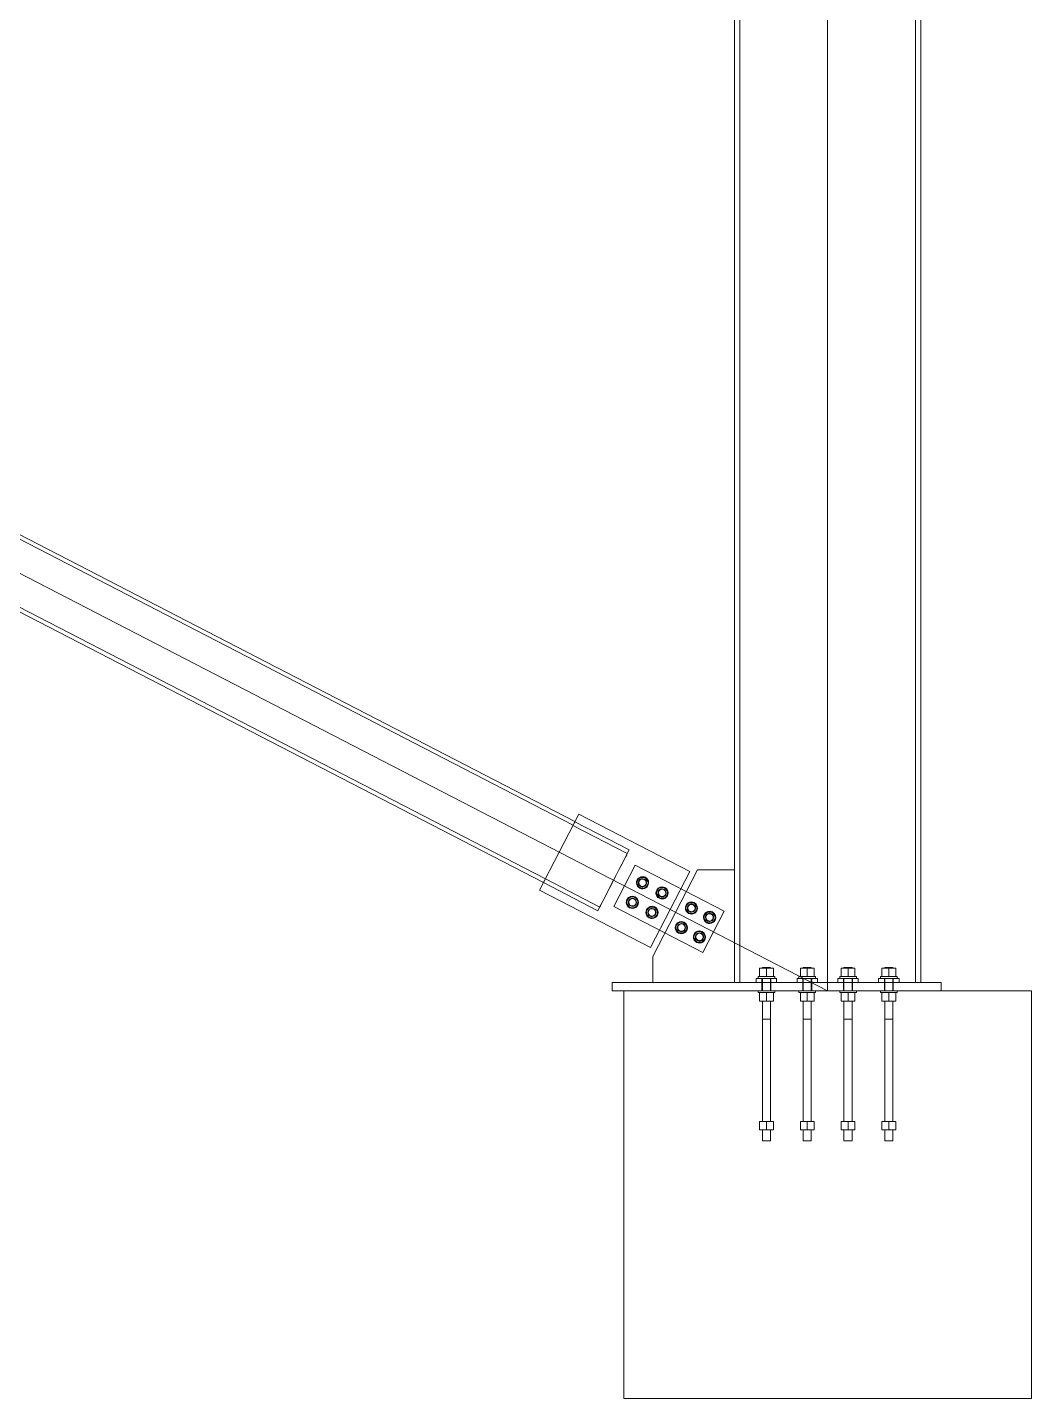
# Model space of a CAD drawing. Header units: millimetres. Extents: x -6949 to 305728, y -55091 to 76684.
# Drawn here: x 20538 to 23000, y -1000 to 2362 of the extents above; entities that cross this region are included whole.
import ezdxf

# ---------------------------------------------------------------- set-up
doc = ezdxf.new("R2010")
doc.units = ezdxf.units.MM
doc.layers.add('A-DETL', color=7, linetype='Continuous', lineweight=18, true_color=0x00a600)
for name, color, linetype, lineweight in [('S-BEAM', 5, 'Continuous', 18), ('S-COLS', 7, 'Continuous', 18), ('S-FSTN', 7, 'Continuous', 18), ('solaio2', 7, 'Continuous', 9)]:
    doc.layers.add(name, color=color, linetype=linetype, lineweight=lineweight)

# ---------------------------------------------------------------- blocks, each defined once
blk = doc.blocks.new('M_Magrone-Rettangolare - 1800 x 1200 x 450mm-1744-Est')
at = {"layer": 'solaio2'}
for p, q in [((29500, 0), (30500, 0)), ((30500, 0), (29500, 0)), ((29500, 0), (29500, 0)), ((29500, 0), (29500, -1000)), ((29500, -1000), (29500, 0)), ((30500, 0), (30500, 0)), ((30500, -1000), (30500, 0)), ((30500, -1000), (30500, 0)), ((29500, -1000), (29500, -1000)), ((29500, -1000), (30500, -1000)), ((30500, -1000), (29500, -1000)), ((30500, -1000), (30500, -1000))]:
    blk.add_line(p, q, dxfattribs=at)

msp = doc.modelspace()

# ---------------------------------------------------------------- linework, layer by layer
at = {"layer": 'A-DETL'}
for p, q in [((22500.0007, 0), (15000.0006, 3875)), ((22500.0007, 0), (22500.0007, 3875)), ((22500.0007, 3875), (22500.0007, 0)), ((22500.0007, 3690), (22500.0007, 0))]:
    msp.add_line(p, q, dxfattribs=at)
at = {"layer": 'S-BEAM'}
for p, q in [((21875.9026, 405.9129), (19191.3953, 1792.902)), ((21880.4928, 414.7972), (19195.9881, 1801.7913)), ((19251.998, 1583.4166), (21803.2397, 265.2751)), ((19256.5891, 1592.3004), (21807.8299, 274.1594)), ((21875.5916, 405.3111), (21880.2191, 414.2674)), ((22008.8555, 336.4581), (21875.5916, 405.3111)), ((22008.8555, 336.4581), (21875.5916, 405.3111)), ((22013.483, 345.4144), (21880.2191, 414.2674)), ((22013.483, 345.4144), (21880.2191, 414.2674)), ((22013.483, 345.4144), (22008.8555, 336.4581)), ((21803.5134, 265.8049), (21808.1409, 274.7612)), ((21941.1317, 205.3797), (21807.8678, 274.2327)), ((21941.1317, 205.3797), (21807.8678, 274.2327)), ((21936.5042, 196.4234), (21803.2404, 265.2764)), ((21936.5042, 196.4234), (21803.2404, 265.2764)), ((21936.7773, 196.9518), (21941.4047, 205.9082))]:
    msp.add_line(p, q, dxfattribs=at)
for centre, major_axis, start_param, end_param in [((21841.8663, 340.0361), (34.0363, 65.8768), 6.147686932, 6.418459969), ((21841.8663, 340.0361), (38.6265, 74.761), 6.164035777, 6.402301715), ((21975.1301, 271.1831), (38.6265, 74.761), 0.119198423, 1.570796327), ((21975.1301, 271.1831), (34.0363, 65.8768), 0.135273573, 1.570796327), ((21975.1301, 271.1831), (38.6265, 74.761), 4.71238898, 6.164068178), ((21975.1301, 271.1831), (34.0363, 65.8768), 4.71238898, 6.147881372), ((21841.8663, 340.0361), (34.0363, 65.8768), 3.00631915, 3.276557587), ((21975.1301, 271.1831), (38.6265, 74.761), 1.570796327, 3.022476107), ((21975.1301, 271.1831), (38.6265, 74.761), 3.260800697, 4.71238898), ((21975.1301, 271.1831), (34.0363, 65.8768), 1.570796327, 3.006431673), ((21975.1301, 271.1831), (34.0363, 65.8768), 3.27686688, 4.71238898)]:
    msp.add_ellipse(centre, major_axis=major_axis, ratio=0.000001, start_param=start_param, end_param=end_param, dxfattribs=at)
at = {"layer": 'S-COLS'}
for p, q in [((22271.5007, 12000.0004), (22271.5007, 20.001)), ((22284.5007, 12000.0004), (22284.5007, 20.001)), ((22715.5007, 20.001), (22715.5007, 12000.0004)), ((22728.5007, 20.001), (22728.5007, 12000.0004)), ((22271.5007, 20.001), (22728.5007, 20.001)), ((22728.5007, 20.001), (22271.5007, 20.001)), ((22284.5007, 20.001), (22715.5007, 20.001)), ((22715.5007, 20.001), (22284.5007, 20.001))]:
    msp.add_line(p, q, dxfattribs=at)
at = {"layer": 'S-FSTN'}
for p, q in [((21890.0642, 433.3204), (21793.67, 246.751)), ((22161.9226, 292.8603), (21890.0642, 433.3204)), ((21890.0642, 433.3204), (21890.0642, 433.3204)), ((22027.9479, 308.0523), (21975.6197, 206.7718)), ((22027.9479, 308.0523), (21975.6197, 206.7718)), ((22246.5007, 195.1334), (22027.9479, 308.0523)), ((22027.9479, 308.0523), (22027.9479, 308.0523)), ((22246.5007, 195.1334), (22027.9479, 308.0523)), ((22027.9479, 308.0523), (22027.9479, 308.0523)), ((22038.1811, 277.3157), (22031.3968, 264.1848)), ((22052.945, 278.0058), (22038.1811, 277.3157)), ((22038.1811, 277.3157), (22038.1811, 277.3157)), ((22060.9246, 265.5649), (22052.945, 278.0058)), ((22052.945, 278.0058), (22052.945, 278.0058)), ((22065.5284, 106.2908), (22161.9226, 292.8603)), ((22180.7572, 296.6361), (22071.0514, 84.3023)), ((22161.9226, 292.8603), (22161.9226, 292.8603)), ((22271.5007, 296.6361), (22180.7572, 296.6361)), ((22180.7572, 296.6361), (22180.7572, 296.6361)), ((22271.5007, 20), (22271.5007, 296.6361)), ((22271.5007, 296.6361), (22271.5007, 296.6361)), ((21793.67, 246.751), (22065.5284, 106.2908)), ((21793.67, 246.751), (21793.67, 246.751)), ((22031.3968, 264.1848), (22039.3764, 251.7439)), ((22031.3968, 264.1848), (22031.3968, 264.1848)), ((22039.3764, 251.7439), (22054.1402, 252.434)), ((22039.3764, 251.7439), (22039.3764, 251.7439)), ((22054.1402, 252.434), (22060.9246, 265.5649)), ((22054.1402, 252.434), (22054.1402, 252.434)), ((22060.9246, 265.5649), (22060.9246, 265.5649)), ((22086.1561, 252.5286), (22079.3718, 239.3977)), ((22079.3718, 239.3977), (22087.3514, 226.9568)), ((22079.3718, 239.3977), (22079.3718, 239.3977)), ((22100.92, 253.2187), (22086.1561, 252.5286)), ((22086.1561, 252.5286), (22086.1561, 252.5286)), ((22108.8996, 240.7778), (22100.92, 253.2187)), ((22100.92, 253.2187), (22100.92, 253.2187)), ((22102.1152, 227.6469), (22108.8996, 240.7778)), ((22108.8996, 240.7778), (22108.8996, 240.7778)), ((21975.6197, 206.7718), (22194.1724, 93.8529)), ((21975.6197, 206.7718), (21975.6197, 206.7718)), ((21975.6197, 206.7718), (22194.1724, 93.8529)), ((21975.6197, 206.7718), (21975.6197, 206.7718)), ((22013.394, 229.3407), (22006.6097, 216.2098)), ((22006.6097, 216.2098), (22014.5893, 203.7689)), ((22006.6097, 216.2098), (22006.6097, 216.2098)), ((22028.1579, 230.0308), (22013.394, 229.3407)), ((22013.394, 229.3407), (22013.394, 229.3407)), ((22014.5893, 203.7689), (22029.3532, 204.459)), ((22014.5893, 203.7689), (22014.5893, 203.7689)), ((22036.1375, 217.5899), (22028.1579, 230.0308)), ((22028.1579, 230.0308), (22028.1579, 230.0308)), ((22029.3532, 204.459), (22036.1375, 217.5899)), ((22029.3532, 204.459), (22029.3532, 204.459)), ((22036.1375, 217.5899), (22036.1375, 217.5899)), ((22061.369, 204.5536), (22054.5847, 191.4227)), ((22076.1329, 205.2437), (22061.369, 204.5536)), ((22061.369, 204.5536), (22061.369, 204.5536)), ((22084.1125, 192.8028), (22076.1329, 205.2437)), ((22076.1329, 205.2437), (22076.1329, 205.2437)), ((22087.3514, 226.9568), (22102.1152, 227.6469)), ((22087.3514, 226.9568), (22087.3514, 226.9568)), ((22102.1152, 227.6469), (22102.1152, 227.6469)), ((22158.1186, 215.348), (22151.3343, 202.2171)), ((22151.3343, 202.2171), (22159.3139, 189.7762)), ((22151.3343, 202.2171), (22151.3343, 202.2171)), ((22172.8825, 216.0381), (22158.1186, 215.348)), ((22158.1186, 215.348), (22158.1186, 215.348)), ((22180.8621, 203.5972), (22172.8825, 216.0381)), ((22172.8825, 216.0381), (22172.8825, 216.0381)), ((22174.0777, 190.4663), (22180.8621, 203.5972)), ((22180.8621, 203.5972), (22180.8621, 203.5972)), ((22054.5847, 191.4227), (22062.5643, 178.9818)), ((22054.5847, 191.4227), (22054.5847, 191.4227)), ((22062.5643, 178.9818), (22077.3282, 179.6719)), ((22062.5643, 178.9818), (22062.5643, 178.9818)), ((22077.3282, 179.6719), (22084.1125, 192.8028)), ((22077.3282, 179.6719), (22077.3282, 179.6719)), ((22084.1125, 192.8028), (22084.1125, 192.8028)), ((22159.3139, 189.7762), (22174.0777, 190.4663)), ((22159.3139, 189.7762), (22159.3139, 189.7762)), ((22174.0777, 190.4663), (22174.0777, 190.4663)), ((22194.1724, 93.8529), (22246.5007, 195.1334)), ((22194.1724, 93.8529), (22246.5007, 195.1334)), ((22202.5399, 192.397), (22195.7556, 179.2661)), ((22195.7556, 179.2661), (22203.7352, 166.8252)), ((22195.7556, 179.2661), (22195.7556, 179.2661)), ((22217.3038, 193.0871), (22202.5399, 192.397)), ((22202.5399, 192.397), (22202.5399, 192.397)), ((22225.2834, 180.6462), (22217.3038, 193.0871)), ((22217.3038, 193.0871), (22217.3038, 193.0871)), ((22218.499, 167.5153), (22225.2834, 180.6462)), ((22225.2834, 180.6462), (22225.2834, 180.6462)), ((22246.5007, 195.1334), (22246.5007, 195.1334)), ((22246.5007, 195.1334), (22246.5007, 195.1334)), ((22271.5007, 173.318), (22271.5007, 143.318)), ((22133.3315, 167.373), (22126.5472, 154.2421)), ((22126.5472, 154.2421), (22134.5268, 141.8012)), ((22126.5472, 154.2421), (22126.5472, 154.2421)), ((22148.0954, 168.0631), (22133.3315, 167.373)), ((22133.3315, 167.373), (22133.3315, 167.373)), ((22134.5268, 141.8012), (22149.2907, 142.4913)), ((22134.5268, 141.8012), (22134.5268, 141.8012)), ((22156.075, 155.6222), (22148.0954, 168.0631)), ((22148.0954, 168.0631), (22148.0954, 168.0631)), ((22149.2907, 142.4913), (22156.075, 155.6222)), ((22149.2907, 142.4913), (22149.2907, 142.4913)), ((22156.075, 155.6222), (22156.075, 155.6222)), ((22177.7528, 144.422), (22170.9685, 131.2911)), ((22192.5167, 145.1121), (22177.7528, 144.422)), ((22177.7528, 144.422), (22177.7528, 144.422)), ((22200.4963, 132.6712), (22192.5167, 145.1121)), ((22192.5167, 145.1121), (22192.5167, 145.1121)), ((22203.7352, 166.8252), (22218.499, 167.5153)), ((22203.7352, 166.8252), (22203.7352, 166.8252)), ((22218.499, 167.5153), (22218.499, 167.5153)), ((22065.5284, 106.2908), (22065.5284, 106.2908)), ((22170.9685, 131.2911), (22178.9481, 118.8502)), ((22170.9685, 131.2911), (22170.9685, 131.2911)), ((22178.9481, 118.8502), (22193.712, 119.5403)), ((22178.9481, 118.8502), (22178.9481, 118.8502)), ((22193.712, 119.5403), (22200.4963, 132.6712)), ((22193.712, 119.5403), (22193.712, 119.5403)), ((22200.4963, 132.6712), (22200.4963, 132.6712)), ((22071.0514, 84.3023), (22071.0514, 20)), ((22071.0514, 84.3023), (22071.0514, 84.3023)), ((22194.1724, 93.8529), (22194.1724, 93.8529)), ((22194.1724, 93.8529), (22194.1724, 93.8529)), ((22329.5007, 34.6), (22329.5007, 30)), ((22329.5007, 34.6), (22370.5007, 34.6)), ((22370.5007, 34.6), (22329.5007, 34.6)), ((22329.5007, 34.6), (22329.5007, 30)), ((22329.5007, 34.6), (22370.5007, 34.6)), ((22370.5007, 34.6), (22329.5007, 34.6)), ((22333.1132, 55.3), (22350.0007, 55.3)), ((22333.1132, 55.3), (22333.1132, 34.6)), ((22333.1132, 55.3), (22350.0007, 55.3)), ((22333.1132, 55.3), (22333.1132, 34.6)), ((22350.0007, 34.6), (22333.1132, 34.6)), ((22350.0007, 34.6), (22333.1132, 34.6)), ((22340.0007, 57), (22340.0007, 55.3)), ((22340.0007, 57), (22360.0007, 57)), ((22360.0007, 57), (22340.0007, 57)), ((22340.0007, 57), (22340.0007, 55.3)), ((22340.0007, 57), (22360.0007, 57)), ((22360.0007, 57), (22340.0007, 57)), ((22340.0007, 55.3), (22360.0007, 55.3)), ((22360.0007, 55.3), (22340.0007, 55.3)), ((22340.0007, 55.3), (22360.0007, 55.3)), ((22360.0007, 55.3), (22340.0007, 55.3)), ((22350.0007, 55.3), (22366.8882, 55.3)), ((22350.0007, 55.3), (22350.0007, 34.6)), ((22350.0007, 55.3), (22350.0007, 34.6)), ((22350.0007, 55.3), (22366.8882, 55.3)), ((22350.0007, 55.3), (22350.0007, 34.6)), ((22350.0007, 55.3), (22350.0007, 34.6)), ((22366.8882, 34.6), (22350.0007, 34.6)), ((22366.8882, 34.6), (22350.0007, 34.6)), ((22360.0007, 55.3), (22360.0007, 57)), ((22360.0007, 55.3), (22360.0007, 57)), ((22366.8882, 55.3), (22366.8882, 34.6)), ((22366.8882, 55.3), (22366.8882, 34.6)), ((22370.5007, 30), (22370.5007, 34.6)), ((22370.5007, 30), (22370.5007, 34.6)), ((22429.5007, 34.6), (22429.5007, 30)), ((22429.5007, 34.6), (22470.5007, 34.6)), ((22470.5007, 34.6), (22429.5007, 34.6)), ((22429.5007, 34.6), (22429.5007, 30)), ((22429.5007, 34.6), (22470.5007, 34.6)), ((22470.5007, 34.6), (22429.5007, 34.6)), ((22433.1132, 55.3), (22450.0007, 55.3)), ((22433.1132, 55.3), (22433.1132, 34.6)), ((22433.1132, 55.3), (22450.0007, 55.3)), ((22433.1132, 55.3), (22433.1132, 34.6)), ((22450.0007, 34.6), (22433.1132, 34.6)), ((22450.0007, 34.6), (22433.1132, 34.6)), ((22440.0007, 57), (22440.0007, 55.3)), ((22440.0007, 57), (22460.0007, 57)), ((22460.0007, 57), (22440.0007, 57)), ((22440.0007, 57), (22440.0007, 55.3)), ((22440.0007, 57), (22460.0007, 57)), ((22460.0007, 57), (22440.0007, 57)), ((22440.0007, 55.3), (22460.0007, 55.3)), ((22460.0007, 55.3), (22440.0007, 55.3)), ((22440.0007, 55.3), (22460.0007, 55.3)), ((22460.0007, 55.3), (22440.0007, 55.3)), ((22450.0007, 55.3), (22466.8882, 55.3)), ((22450.0007, 55.3), (22450.0007, 34.6)), ((22450.0007, 55.3), (22450.0007, 34.6)), ((22450.0007, 55.3), (22466.8882, 55.3)), ((22450.0007, 55.3), (22450.0007, 34.6)), ((22450.0007, 55.3), (22450.0007, 34.6)), ((22466.8882, 34.6), (22450.0007, 34.6)), ((22466.8882, 34.6), (22450.0007, 34.6)), ((22460.0007, 55.3), (22460.0007, 57)), ((22460.0007, 55.3), (22460.0007, 57)), ((22466.8882, 55.3), (22466.8882, 34.6)), ((22466.8882, 55.3), (22466.8882, 34.6)), ((22470.5007, 30), (22470.5007, 34.6)), ((22470.5007, 30), (22470.5007, 34.6)), ((22529.5007, 34.6), (22529.5007, 30)), ((22529.5007, 34.6), (22570.5007, 34.6)), ((22570.5007, 34.6), (22529.5007, 34.6)), ((22529.5007, 34.6), (22529.5007, 30)), ((22529.5007, 34.6), (22570.5007, 34.6)), ((22570.5007, 34.6), (22529.5007, 34.6)), ((22533.1132, 55.3), (22550.0007, 55.3)), ((22533.1132, 55.3), (22533.1132, 34.6)), ((22533.1132, 55.3), (22550.0007, 55.3)), ((22533.1132, 55.3), (22533.1132, 34.6)), ((22550.0007, 34.6), (22533.1132, 34.6)), ((22550.0007, 34.6), (22533.1132, 34.6)), ((22540.0007, 57), (22540.0007, 55.3)), ((22540.0007, 57), (22560.0007, 57)), ((22560.0007, 57), (22540.0007, 57)), ((22540.0007, 57), (22540.0007, 55.3)), ((22540.0007, 57), (22560.0007, 57)), ((22560.0007, 57), (22540.0007, 57)), ((22540.0007, 55.3), (22560.0007, 55.3)), ((22560.0007, 55.3), (22540.0007, 55.3)), ((22540.0007, 55.3), (22560.0007, 55.3)), ((22560.0007, 55.3), (22540.0007, 55.3)), ((22550.0007, 55.3), (22566.8882, 55.3)), ((22550.0007, 55.3), (22550.0007, 34.6)), ((22550.0007, 55.3), (22550.0007, 34.6)), ((22550.0007, 55.3), (22566.8882, 55.3)), ((22550.0007, 55.3), (22550.0007, 34.6)), ((22550.0007, 55.3), (22550.0007, 34.6)), ((22566.8882, 34.6), (22550.0007, 34.6)), ((22566.8882, 34.6), (22550.0007, 34.6)), ((22560.0007, 55.3), (22560.0007, 57)), ((22560.0007, 55.3), (22560.0007, 57)), ((22566.8882, 55.3), (22566.8882, 34.6)), ((22566.8882, 55.3), (22566.8882, 34.6)), ((22570.5007, 30), (22570.5007, 34.6)), ((22570.5007, 30), (22570.5007, 34.6)), ((22629.5007, 34.6), (22629.5007, 30)), ((22629.5007, 34.6), (22670.5007, 34.6)), ((22670.5007, 34.6), (22629.5007, 34.6)), ((22629.5007, 34.6), (22629.5007, 30)), ((22629.5007, 34.6), (22670.5007, 34.6)), ((22670.5007, 34.6), (22629.5007, 34.6)), ((22633.1132, 55.3), (22650.0007, 55.3)), ((22633.1132, 55.3), (22633.1132, 34.6)), ((22633.1132, 55.3), (22650.0007, 55.3)), ((22633.1132, 55.3), (22633.1132, 34.6)), ((22650.0007, 34.6), (22633.1132, 34.6)), ((22650.0007, 34.6), (22633.1132, 34.6)), ((22640.0007, 57), (22640.0007, 55.3)), ((22640.0007, 57), (22660.0007, 57)), ((22660.0007, 57), (22640.0007, 57)), ((22640.0007, 57), (22640.0007, 55.3)), ((22640.0007, 57), (22660.0007, 57)), ((22660.0007, 57), (22640.0007, 57)), ((22640.0007, 55.3), (22660.0007, 55.3)), ((22660.0007, 55.3), (22640.0007, 55.3)), ((22640.0007, 55.3), (22660.0007, 55.3)), ((22660.0007, 55.3), (22640.0007, 55.3)), ((22650.0007, 55.3), (22666.8882, 55.3)), ((22650.0007, 55.3), (22650.0007, 34.6)), ((22650.0007, 55.3), (22650.0007, 34.6)), ((22650.0007, 55.3), (22666.8882, 55.3)), ((22650.0007, 55.3), (22650.0007, 34.6)), ((22650.0007, 55.3), (22650.0007, 34.6)), ((22666.8882, 34.6), (22650.0007, 34.6)), ((22666.8882, 34.6), (22650.0007, 34.6)), ((22660.0007, 55.3), (22660.0007, 57)), ((22660.0007, 55.3), (22660.0007, 57)), ((22666.8882, 55.3), (22666.8882, 34.6)), ((22666.8882, 55.3), (22666.8882, 34.6)), ((22670.5007, 30), (22670.5007, 34.6)), ((22670.5007, 30), (22670.5007, 34.6)), ((21971.5007, 20), (21971.5007, 0)), ((21996.5007, 20), (21971.5007, 20)), ((21971.5007, 20), (21996.5007, 20)), ((21971.5007, 0), (21996.5007, 0)), ((21996.5007, 0), (21971.5007, 0)), ((21996.5007, 20), (22753.5007, 20)), ((22753.5007, 0), (21996.5007, 0)), ((22071.0514, 20), (22271.5007, 20)), ((22071.0514, 20), (22071.0514, 20)), ((22186.2761, 20), (22156.2761, 20)), ((22286.5007, 20), (22256.5007, 20)), ((22271.5007, 20), (22271.5007, 20)), ((22325.0007, 30), (22375.0007, 30)), ((22325.0007, 30), (22325.0007, 20)), ((22325.0007, 30), (22375.0007, 30)), ((22325.0007, 30), (22325.0007, 20)), ((22375.0007, 20), (22325.0007, 20)), ((22375.0007, 20), (22325.0007, 20)), ((22329.5007, 30), (22370.5007, 30)), ((22370.5007, 30), (22329.5007, 30)), ((22329.5007, 30), (22370.5007, 30)), ((22370.5007, 30), (22329.5007, 30)), ((22329.5007, 0), (22329.5007, -4.6)), ((22329.5007, 0), (22370.5007, 0)), ((22370.5007, 0), (22329.5007, 0)), ((22329.5007, 0), (22329.5007, -4.6)), ((22329.5007, 0), (22370.5007, 0)), ((22370.5007, 0), (22329.5007, 0)), ((22338.9997, 30), (22338.9997, 20)), ((22338.9997, 30), (22361.0017, 30)), ((22338.9997, 30), (22361.0017, 30)), ((22338.9997, 30), (22338.9997, 20)), ((22338.9997, 30), (22361.0017, 30)), ((22338.9997, 30), (22361.0017, 30)), ((22338.9997, 20), (22361.0017, 20)), ((22338.9997, 20), (22361.0017, 20)), ((22338.9997, 20), (22361.0017, 20)), ((22338.9997, 20), (22361.0017, 20)), ((22338.9997, 20), (22338.9997, 0)), ((22338.9997, 20), (22338.9997, 0)), ((22338.9997, 20), (22361.0017, 20)), ((22338.9997, 20), (22361.0017, 20)), ((22338.9997, 20), (22361.0017, 20)), ((22338.9997, 20), (22361.0017, 20)), ((22338.9997, 0), (22361.0017, 0)), ((22338.9997, 0), (22361.0017, 0)), ((22338.9997, 0), (22361.0017, 0)), ((22338.9997, 0), (22361.0017, 0)), ((22340.0007, 30), (22340.0007, 0)), ((22340.0007, 30), (22360.0007, 30)), ((22360.0007, 30), (22340.0007, 30)), ((22340.0007, 30), (22340.0007, 0)), ((22340.0007, 30), (22360.0007, 30)), ((22360.0007, 30), (22340.0007, 30)), ((22340.0007, 0), (22360.0007, 0)), ((22360.0007, 0), (22340.0007, 0)), ((22340.0007, 0), (22360.0007, 0)), ((22360.0007, 0), (22340.0007, 0)), ((22360.0007, 0), (22360.0007, 30)), ((22360.0007, 0), (22360.0007, 30)), ((22361.0017, 20), (22361.0017, 30)), ((22361.0017, 20), (22361.0017, 30)), ((22361.0017, 0), (22361.0017, 20)), ((22361.0017, 0), (22361.0017, 20)), ((22370.5007, -4.6), (22370.5007, 0)), ((22370.5007, -4.6), (22370.5007, 0)), ((22375.0007, 30), (22375.0007, 20)), ((22375.0007, 30), (22375.0007, 20)), ((22425.0007, 30), (22475.0007, 30)), ((22425.0007, 30), (22425.0007, 20)), ((22425.0007, 30), (22475.0007, 30)), ((22425.0007, 30), (22425.0007, 20)), ((22475.0007, 20), (22425.0007, 20)), ((22475.0007, 20), (22425.0007, 20)), ((22429.5007, 30), (22470.5007, 30)), ((22470.5007, 30), (22429.5007, 30)), ((22429.5007, 30), (22470.5007, 30)), ((22470.5007, 30), (22429.5007, 30)), ((22429.5007, 0), (22429.5007, -4.6)), ((22429.5007, 0), (22470.5007, 0)), ((22470.5007, 0), (22429.5007, 0)), ((22429.5007, 0), (22429.5007, -4.6)), ((22429.5007, 0), (22470.5007, 0)), ((22470.5007, 0), (22429.5007, 0)), ((22438.9997, 30), (22438.9997, 20)), ((22438.9997, 30), (22461.0017, 30)), ((22438.9997, 30), (22461.0017, 30)), ((22438.9997, 30), (22438.9997, 20)), ((22438.9997, 30), (22461.0017, 30)), ((22438.9997, 30), (22461.0017, 30)), ((22438.9997, 20), (22461.0017, 20)), ((22438.9997, 20), (22461.0017, 20)), ((22438.9997, 20), (22461.0017, 20)), ((22438.9997, 20), (22461.0017, 20)), ((22438.9997, 20), (22438.9997, 0)), ((22438.9997, 20), (22438.9997, 0)), ((22438.9997, 20), (22461.0017, 20)), ((22438.9997, 20), (22461.0017, 20)), ((22438.9997, 20), (22461.0017, 20)), ((22438.9997, 20), (22461.0017, 20)), ((22438.9997, 0), (22461.0017, 0)), ((22438.9997, 0), (22461.0017, 0)), ((22438.9997, 0), (22461.0017, 0)), ((22438.9997, 0), (22461.0017, 0)), ((22440.0007, 30), (22440.0007, 0)), ((22440.0007, 30), (22460.0007, 30)), ((22460.0007, 30), (22440.0007, 30)), ((22440.0007, 30), (22440.0007, 0)), ((22440.0007, 30), (22460.0007, 30)), ((22460.0007, 30), (22440.0007, 30)), ((22440.0007, 0), (22460.0007, 0)), ((22460.0007, 0), (22440.0007, 0)), ((22440.0007, 0), (22460.0007, 0)), ((22460.0007, 0), (22440.0007, 0)), ((22460.0007, 0), (22460.0007, 30)), ((22460.0007, 0), (22460.0007, 30)), ((22461.0017, 20), (22461.0017, 30)), ((22461.0017, 20), (22461.0017, 30)), ((22461.0017, 0), (22461.0017, 20)), ((22461.0017, 0), (22461.0017, 20)), ((22470.5007, -4.6), (22470.5007, 0)), ((22470.5007, -4.6), (22470.5007, 0)), ((22475.0007, 30), (22475.0007, 20)), ((22475.0007, 30), (22475.0007, 20)), ((22525.0007, 30), (22575.0007, 30)), ((22525.0007, 30), (22525.0007, 20)), ((22525.0007, 30), (22575.0007, 30)), ((22525.0007, 30), (22525.0007, 20)), ((22575.0007, 20), (22525.0007, 20)), ((22575.0007, 20), (22525.0007, 20)), ((22529.5007, 30), (22570.5007, 30)), ((22570.5007, 30), (22529.5007, 30)), ((22529.5007, 30), (22570.5007, 30)), ((22570.5007, 30), (22529.5007, 30)), ((22529.5007, 0), (22529.5007, -4.6)), ((22529.5007, 0), (22570.5007, 0)), ((22570.5007, 0), (22529.5007, 0)), ((22529.5007, 0), (22529.5007, -4.6)), ((22529.5007, 0), (22570.5007, 0)), ((22570.5007, 0), (22529.5007, 0)), ((22538.9997, 30), (22538.9997, 20)), ((22538.9997, 30), (22561.0017, 30)), ((22538.9997, 30), (22561.0017, 30)), ((22538.9997, 30), (22538.9997, 20)), ((22538.9997, 30), (22561.0017, 30)), ((22538.9997, 30), (22561.0017, 30)), ((22538.9997, 20), (22561.0017, 20)), ((22538.9997, 20), (22561.0017, 20)), ((22538.9997, 20), (22561.0017, 20)), ((22538.9997, 20), (22561.0017, 20)), ((22538.9997, 20), (22538.9997, 0)), ((22538.9997, 20), (22538.9997, 0)), ((22538.9997, 20), (22561.0017, 20)), ((22538.9997, 20), (22561.0017, 20)), ((22538.9997, 20), (22561.0017, 20)), ((22538.9997, 20), (22561.0017, 20)), ((22538.9997, 0), (22561.0017, 0)), ((22538.9997, 0), (22561.0017, 0)), ((22538.9997, 0), (22561.0017, 0)), ((22538.9997, 0), (22561.0017, 0)), ((22540.0007, 30), (22540.0007, 0)), ((22540.0007, 30), (22560.0007, 30)), ((22560.0007, 30), (22540.0007, 30)), ((22540.0007, 30), (22540.0007, 0)), ((22540.0007, 30), (22560.0007, 30)), ((22560.0007, 30), (22540.0007, 30)), ((22540.0007, 0), (22560.0007, 0)), ((22560.0007, 0), (22540.0007, 0)), ((22540.0007, 0), (22560.0007, 0)), ((22560.0007, 0), (22540.0007, 0)), ((22560.0007, 0), (22560.0007, 30)), ((22560.0007, 0), (22560.0007, 30)), ((22561.0017, 20), (22561.0017, 30)), ((22561.0017, 20), (22561.0017, 30)), ((22561.0017, 0), (22561.0017, 20)), ((22561.0017, 0), (22561.0017, 20)), ((22570.5007, -4.6), (22570.5007, 0)), ((22570.5007, -4.6), (22570.5007, 0)), ((22575.0007, 30), (22575.0007, 20)), ((22575.0007, 30), (22575.0007, 20)), ((22625.0007, 30), (22675.0007, 30)), ((22625.0007, 30), (22625.0007, 20)), ((22625.0007, 30), (22675.0007, 30)), ((22625.0007, 30), (22625.0007, 20)), ((22675.0007, 20), (22625.0007, 20)), ((22675.0007, 20), (22625.0007, 20)), ((22629.5007, 30), (22670.5007, 30)), ((22670.5007, 30), (22629.5007, 30)), ((22629.5007, 30), (22670.5007, 30)), ((22670.5007, 30), (22629.5007, 30)), ((22629.5007, 0), (22629.5007, -4.6)), ((22629.5007, 0), (22670.5007, 0)), ((22670.5007, 0), (22629.5007, 0)), ((22629.5007, 0), (22629.5007, -4.6)), ((22629.5007, 0), (22670.5007, 0)), ((22670.5007, 0), (22629.5007, 0)), ((22638.9997, 30), (22638.9997, 20)), ((22638.9997, 30), (22661.0017, 30)), ((22638.9997, 30), (22661.0017, 30)), ((22638.9997, 30), (22638.9997, 20)), ((22638.9997, 30), (22661.0017, 30)), ((22638.9997, 30), (22661.0017, 30)), ((22638.9997, 20), (22661.0017, 20)), ((22638.9997, 20), (22661.0017, 20)), ((22638.9997, 20), (22661.0017, 20)), ((22638.9997, 20), (22661.0017, 20)), ((22638.9997, 20), (22638.9997, 0)), ((22638.9997, 20), (22638.9997, 0)), ((22638.9997, 20), (22661.0017, 20)), ((22638.9997, 20), (22661.0017, 20)), ((22638.9997, 20), (22661.0017, 20)), ((22638.9997, 20), (22661.0017, 20)), ((22638.9997, 0), (22661.0017, 0)), ((22638.9997, 0), (22661.0017, 0)), ((22638.9997, 0), (22661.0017, 0)), ((22638.9997, 0), (22661.0017, 0)), ((22640.0007, 30), (22640.0007, 0)), ((22640.0007, 30), (22660.0007, 30)), ((22660.0007, 30), (22640.0007, 30)), ((22640.0007, 30), (22640.0007, 0)), ((22640.0007, 30), (22660.0007, 30)), ((22660.0007, 30), (22640.0007, 30)), ((22640.0007, 0), (22660.0007, 0)), ((22660.0007, 0), (22640.0007, 0)), ((22640.0007, 0), (22660.0007, 0)), ((22660.0007, 0), (22640.0007, 0)), ((22660.0007, 0), (22660.0007, 30)), ((22660.0007, 0), (22660.0007, 30)), ((22661.0017, 20), (22661.0017, 30)), ((22661.0017, 20), (22661.0017, 30)), ((22661.0017, 0), (22661.0017, 20)), ((22661.0017, 0), (22661.0017, 20)), ((22670.5007, -4.6), (22670.5007, 0)), ((22670.5007, -4.6), (22670.5007, 0)), ((22675.0007, 30), (22675.0007, 20)), ((22675.0007, 30), (22675.0007, 20)), ((22778.5007, 20), (22753.5007, 20)), ((22778.5007, 20), (22753.5007, 20)), ((22753.5007, 0), (22778.5007, 0)), ((22778.5007, 0), (22753.5007, 0)), ((22778.5007, 0), (22778.5007, 20)), ((22329.5007, -4.6), (22370.5007, -4.6)), ((22370.5007, -4.6), (22329.5007, -4.6)), ((22329.5007, -4.6), (22370.5007, -4.6)), ((22370.5007, -4.6), (22329.5007, -4.6)), ((22333.1132, -4.6), (22350.0007, -4.6)), ((22333.1132, -4.6), (22333.1132, -25.3)), ((22333.1132, -4.6), (22350.0007, -4.6)), ((22333.1132, -4.6), (22333.1132, -25.3)), ((22350.0007, -25.3), (22333.1132, -25.3)), ((22350.0007, -25.3), (22333.1132, -25.3)), ((22340.0007, -25.3), (22340.0007, -70)), ((22340.0007, -25.3), (22360.0007, -25.3)), ((22360.0007, -25.3), (22340.0007, -25.3)), ((22340.0007, -25.3), (22340.0007, -70)), ((22340.0007, -25.3), (22360.0007, -25.3)), ((22360.0007, -25.3), (22340.0007, -25.3)), ((22350.0007, -4.6), (22366.8882, -4.6)), ((22350.0007, -4.6), (22350.0007, -25.3)), ((22350.0007, -4.6), (22350.0007, -25.3)), ((22350.0007, -4.6), (22366.8882, -4.6)), ((22350.0007, -4.6), (22350.0007, -25.3)), ((22350.0007, -4.6), (22350.0007, -25.3)), ((22366.8882, -25.3), (22350.0007, -25.3)), ((22366.8882, -25.3), (22350.0007, -25.3)), ((22360.0007, -70), (22360.0007, -25.3)), ((22360.0007, -70), (22360.0007, -25.3)), ((22366.8882, -4.6), (22366.8882, -25.3)), ((22366.8882, -4.6), (22366.8882, -25.3)), ((22429.5007, -4.6), (22470.5007, -4.6)), ((22470.5007, -4.6), (22429.5007, -4.6)), ((22429.5007, -4.6), (22470.5007, -4.6)), ((22470.5007, -4.6), (22429.5007, -4.6)), ((22433.1132, -4.6), (22450.0007, -4.6)), ((22433.1132, -4.6), (22433.1132, -25.3)), ((22433.1132, -4.6), (22450.0007, -4.6)), ((22433.1132, -4.6), (22433.1132, -25.3)), ((22450.0007, -25.3), (22433.1132, -25.3)), ((22450.0007, -25.3), (22433.1132, -25.3)), ((22440.0007, -25.3), (22440.0007, -70)), ((22440.0007, -25.3), (22460.0007, -25.3)), ((22460.0007, -25.3), (22440.0007, -25.3)), ((22440.0007, -25.3), (22440.0007, -70)), ((22440.0007, -25.3), (22460.0007, -25.3)), ((22460.0007, -25.3), (22440.0007, -25.3)), ((22450.0007, -4.6), (22466.8882, -4.6)), ((22450.0007, -4.6), (22450.0007, -25.3)), ((22450.0007, -4.6), (22450.0007, -25.3)), ((22450.0007, -4.6), (22466.8882, -4.6)), ((22450.0007, -4.6), (22450.0007, -25.3)), ((22450.0007, -4.6), (22450.0007, -25.3)), ((22466.8882, -25.3), (22450.0007, -25.3)), ((22466.8882, -25.3), (22450.0007, -25.3)), ((22460.0007, -70), (22460.0007, -25.3)), ((22460.0007, -70), (22460.0007, -25.3)), ((22466.8882, -4.6), (22466.8882, -25.3)), ((22466.8882, -4.6), (22466.8882, -25.3)), ((22529.5007, -4.6), (22570.5007, -4.6)), ((22570.5007, -4.6), (22529.5007, -4.6)), ((22529.5007, -4.6), (22570.5007, -4.6)), ((22570.5007, -4.6), (22529.5007, -4.6)), ((22533.1132, -4.6), (22550.0007, -4.6)), ((22533.1132, -4.6), (22533.1132, -25.3)), ((22533.1132, -4.6), (22550.0007, -4.6)), ((22533.1132, -4.6), (22533.1132, -25.3)), ((22550.0007, -25.3), (22533.1132, -25.3)), ((22550.0007, -25.3), (22533.1132, -25.3)), ((22540.0007, -25.3), (22540.0007, -70)), ((22540.0007, -25.3), (22560.0007, -25.3)), ((22560.0007, -25.3), (22540.0007, -25.3)), ((22540.0007, -25.3), (22540.0007, -70)), ((22540.0007, -25.3), (22560.0007, -25.3)), ((22560.0007, -25.3), (22540.0007, -25.3)), ((22550.0007, -4.6), (22566.8882, -4.6)), ((22550.0007, -4.6), (22550.0007, -25.3)), ((22550.0007, -4.6), (22550.0007, -25.3)), ((22550.0007, -4.6), (22566.8882, -4.6)), ((22550.0007, -4.6), (22550.0007, -25.3)), ((22550.0007, -4.6), (22550.0007, -25.3)), ((22566.8882, -25.3), (22550.0007, -25.3)), ((22566.8882, -25.3), (22550.0007, -25.3)), ((22560.0007, -70), (22560.0007, -25.3)), ((22560.0007, -70), (22560.0007, -25.3)), ((22566.8882, -4.6), (22566.8882, -25.3)), ((22566.8882, -4.6), (22566.8882, -25.3)), ((22629.5007, -4.6), (22670.5007, -4.6)), ((22670.5007, -4.6), (22629.5007, -4.6)), ((22629.5007, -4.6), (22670.5007, -4.6)), ((22670.5007, -4.6), (22629.5007, -4.6)), ((22633.1132, -4.6), (22650.0007, -4.6)), ((22633.1132, -4.6), (22633.1132, -25.3)), ((22633.1132, -4.6), (22650.0007, -4.6)), ((22633.1132, -4.6), (22633.1132, -25.3)), ((22650.0007, -25.3), (22633.1132, -25.3)), ((22650.0007, -25.3), (22633.1132, -25.3)), ((22640.0007, -25.3), (22640.0007, -70)), ((22640.0007, -25.3), (22660.0007, -25.3)), ((22660.0007, -25.3), (22640.0007, -25.3)), ((22640.0007, -25.3), (22640.0007, -70)), ((22640.0007, -25.3), (22660.0007, -25.3)), ((22660.0007, -25.3), (22640.0007, -25.3)), ((22650.0007, -4.6), (22666.8882, -4.6)), ((22650.0007, -4.6), (22650.0007, -25.3)), ((22650.0007, -4.6), (22650.0007, -25.3)), ((22650.0007, -4.6), (22666.8882, -4.6)), ((22650.0007, -4.6), (22650.0007, -25.3)), ((22650.0007, -4.6), (22650.0007, -25.3)), ((22666.8882, -25.3), (22650.0007, -25.3)), ((22666.8882, -25.3), (22650.0007, -25.3)), ((22660.0007, -70), (22660.0007, -25.3)), ((22660.0007, -70), (22660.0007, -25.3)), ((22666.8882, -4.6), (22666.8882, -25.3)), ((22666.8882, -4.6), (22666.8882, -25.3)), ((22340.0007, -70), (22340.0007, -320.3)), ((22340.0007, -70), (22360.0007, -70)), ((22360.0007, -70), (22340.0007, -70)), ((22340.0007, -70), (22360.0007, -70)), ((22360.0007, -70), (22340.0007, -70)), ((22340.0007, -70), (22340.0007, -320.3)), ((22340.0007, -70), (22360.0007, -70)), ((22360.0007, -70), (22340.0007, -70)), ((22340.0007, -70), (22360.0007, -70)), ((22360.0007, -70), (22340.0007, -70)), ((22360.0007, -320.3), (22360.0007, -70)), ((22360.0007, -320.3), (22360.0007, -70)), ((22440.0007, -70), (22440.0007, -320.3)), ((22440.0007, -70), (22460.0007, -70)), ((22460.0007, -70), (22440.0007, -70)), ((22440.0007, -70), (22460.0007, -70)), ((22460.0007, -70), (22440.0007, -70)), ((22440.0007, -70), (22440.0007, -320.3)), ((22440.0007, -70), (22460.0007, -70)), ((22460.0007, -70), (22440.0007, -70)), ((22440.0007, -70), (22460.0007, -70)), ((22460.0007, -70), (22440.0007, -70)), ((22460.0007, -320.3), (22460.0007, -70)), ((22460.0007, -320.3), (22460.0007, -70)), ((22540.0007, -70), (22540.0007, -320.3)), ((22540.0007, -70), (22560.0007, -70)), ((22560.0007, -70), (22540.0007, -70)), ((22540.0007, -70), (22560.0007, -70)), ((22560.0007, -70), (22540.0007, -70)), ((22540.0007, -70), (22540.0007, -320.3)), ((22540.0007, -70), (22560.0007, -70)), ((22560.0007, -70), (22540.0007, -70)), ((22540.0007, -70), (22560.0007, -70)), ((22560.0007, -70), (22540.0007, -70)), ((22560.0007, -320.3), (22560.0007, -70)), ((22560.0007, -320.3), (22560.0007, -70)), ((22640.0007, -70), (22640.0007, -320.3)), ((22640.0007, -70), (22660.0007, -70)), ((22660.0007, -70), (22640.0007, -70)), ((22640.0007, -70), (22660.0007, -70)), ((22660.0007, -70), (22640.0007, -70)), ((22640.0007, -70), (22640.0007, -320.3)), ((22640.0007, -70), (22660.0007, -70)), ((22660.0007, -70), (22640.0007, -70)), ((22640.0007, -70), (22660.0007, -70)), ((22660.0007, -70), (22640.0007, -70)), ((22660.0007, -320.3), (22660.0007, -70)), ((22660.0007, -320.3), (22660.0007, -70)), ((22333.1132, -320.3), (22350.0007, -320.3)), ((22333.1132, -320.3), (22333.1132, -341)), ((22333.1132, -320.3), (22350.0007, -320.3)), ((22333.1132, -320.3), (22333.1132, -341)), ((22340.0007, -320.3), (22360.0007, -320.3)), ((22360.0007, -320.3), (22340.0007, -320.3)), ((22340.0007, -320.3), (22360.0007, -320.3)), ((22360.0007, -320.3), (22340.0007, -320.3)), ((22350.0007, -320.3), (22366.8882, -320.3)), ((22350.0007, -320.3), (22350.0007, -341)), ((22350.0007, -320.3), (22350.0007, -341)), ((22350.0007, -320.3), (22366.8882, -320.3)), ((22350.0007, -320.3), (22350.0007, -341)), ((22350.0007, -320.3), (22350.0007, -341)), ((22366.8882, -320.3), (22366.8882, -341)), ((22366.8882, -320.3), (22366.8882, -341)), ((22433.1132, -320.3), (22450.0007, -320.3)), ((22433.1132, -320.3), (22433.1132, -341)), ((22433.1132, -320.3), (22450.0007, -320.3)), ((22433.1132, -320.3), (22433.1132, -341)), ((22440.0007, -320.3), (22460.0007, -320.3)), ((22460.0007, -320.3), (22440.0007, -320.3)), ((22440.0007, -320.3), (22460.0007, -320.3)), ((22460.0007, -320.3), (22440.0007, -320.3)), ((22450.0007, -320.3), (22466.8882, -320.3)), ((22450.0007, -320.3), (22450.0007, -341)), ((22450.0007, -320.3), (22450.0007, -341)), ((22450.0007, -320.3), (22466.8882, -320.3)), ((22450.0007, -320.3), (22450.0007, -341)), ((22450.0007, -320.3), (22450.0007, -341)), ((22466.8882, -320.3), (22466.8882, -341)), ((22466.8882, -320.3), (22466.8882, -341)), ((22533.1132, -320.3), (22550.0007, -320.3)), ((22533.1132, -320.3), (22533.1132, -341)), ((22533.1132, -320.3), (22550.0007, -320.3)), ((22533.1132, -320.3), (22533.1132, -341)), ((22540.0007, -320.3), (22560.0007, -320.3)), ((22560.0007, -320.3), (22540.0007, -320.3)), ((22540.0007, -320.3), (22560.0007, -320.3)), ((22560.0007, -320.3), (22540.0007, -320.3)), ((22550.0007, -320.3), (22566.8882, -320.3)), ((22550.0007, -320.3), (22550.0007, -341)), ((22550.0007, -320.3), (22550.0007, -341)), ((22550.0007, -320.3), (22566.8882, -320.3)), ((22550.0007, -320.3), (22550.0007, -341)), ((22550.0007, -320.3), (22550.0007, -341)), ((22566.8882, -320.3), (22566.8882, -341)), ((22566.8882, -320.3), (22566.8882, -341)), ((22633.1132, -320.3), (22650.0007, -320.3)), ((22633.1132, -320.3), (22633.1132, -341)), ((22633.1132, -320.3), (22650.0007, -320.3)), ((22633.1132, -320.3), (22633.1132, -341)), ((22640.0007, -320.3), (22660.0007, -320.3)), ((22660.0007, -320.3), (22640.0007, -320.3)), ((22640.0007, -320.3), (22660.0007, -320.3)), ((22660.0007, -320.3), (22640.0007, -320.3)), ((22650.0007, -320.3), (22666.8882, -320.3)), ((22650.0007, -320.3), (22650.0007, -341)), ((22650.0007, -320.3), (22650.0007, -341)), ((22650.0007, -320.3), (22666.8882, -320.3)), ((22650.0007, -320.3), (22650.0007, -341)), ((22650.0007, -320.3), (22650.0007, -341)), ((22666.8882, -320.3), (22666.8882, -341)), ((22666.8882, -320.3), (22666.8882, -341)), ((22350.0007, -341), (22333.1132, -341)), ((22350.0007, -341), (22333.1132, -341)), ((22340.0007, -341), (22340.0007, -368)), ((22340.0007, -341), (22360.0007, -341)), ((22360.0007, -341), (22340.0007, -341)), ((22340.0007, -341), (22340.0007, -368)), ((22340.0007, -341), (22360.0007, -341)), ((22360.0007, -341), (22340.0007, -341)), ((22340.0007, -368), (22360.0007, -368)), ((22360.0007, -368), (22340.0007, -368)), ((22340.0007, -368), (22360.0007, -368)), ((22360.0007, -368), (22340.0007, -368)), ((22366.8882, -341), (22350.0007, -341)), ((22366.8882, -341), (22350.0007, -341)), ((22360.0007, -368), (22360.0007, -341)), ((22360.0007, -368), (22360.0007, -341)), ((22450.0007, -341), (22433.1132, -341)), ((22450.0007, -341), (22433.1132, -341)), ((22440.0007, -341), (22440.0007, -368)), ((22440.0007, -341), (22460.0007, -341)), ((22460.0007, -341), (22440.0007, -341)), ((22440.0007, -341), (22440.0007, -368)), ((22440.0007, -341), (22460.0007, -341)), ((22460.0007, -341), (22440.0007, -341)), ((22440.0007, -368), (22460.0007, -368)), ((22460.0007, -368), (22440.0007, -368)), ((22440.0007, -368), (22460.0007, -368)), ((22460.0007, -368), (22440.0007, -368)), ((22466.8882, -341), (22450.0007, -341)), ((22466.8882, -341), (22450.0007, -341)), ((22460.0007, -368), (22460.0007, -341)), ((22460.0007, -368), (22460.0007, -341)), ((22550.0007, -341), (22533.1132, -341)), ((22550.0007, -341), (22533.1132, -341)), ((22540.0007, -341), (22540.0007, -368)), ((22540.0007, -341), (22560.0007, -341)), ((22560.0007, -341), (22540.0007, -341)), ((22540.0007, -341), (22540.0007, -368)), ((22540.0007, -341), (22560.0007, -341)), ((22560.0007, -341), (22540.0007, -341)), ((22540.0007, -368), (22560.0007, -368)), ((22560.0007, -368), (22540.0007, -368)), ((22540.0007, -368), (22560.0007, -368)), ((22560.0007, -368), (22540.0007, -368)), ((22566.8882, -341), (22550.0007, -341)), ((22566.8882, -341), (22550.0007, -341)), ((22560.0007, -368), (22560.0007, -341)), ((22560.0007, -368), (22560.0007, -341)), ((22650.0007, -341), (22633.1132, -341)), ((22650.0007, -341), (22633.1132, -341)), ((22640.0007, -341), (22640.0007, -368)), ((22640.0007, -341), (22660.0007, -341)), ((22660.0007, -341), (22640.0007, -341)), ((22640.0007, -341), (22640.0007, -368)), ((22640.0007, -341), (22660.0007, -341)), ((22660.0007, -341), (22640.0007, -341)), ((22640.0007, -368), (22660.0007, -368)), ((22660.0007, -368), (22640.0007, -368)), ((22640.0007, -368), (22660.0007, -368)), ((22660.0007, -368), (22640.0007, -368)), ((22666.8882, -341), (22650.0007, -341)), ((22666.8882, -341), (22650.0007, -341)), ((22660.0007, -368), (22660.0007, -341)), ((22660.0007, -368), (22660.0007, -341))]:
    msp.add_line(p, q, dxfattribs=at)
for centre, radius, start, end in [((22046.1607, 264.8748), 15, 152.6761091, 332.6761091), ((22046.1607, 264.8748), 13.5, 152.6761091, 332.6761091), ((22046.1607, 264.8748), 15, 332.6761091, 152.6761091), ((22046.1607, 264.8748), 13.5, 332.6761091, 152.6761091), ((22046.1607, 264.8748), 10.001, 152.6761091, 332.6761091), ((22046.1607, 264.8748), 10.001, 152.6761091, 332.6761091), ((22046.1607, 264.8748), 10.001, 152.6761091, 332.6761091), ((22046.1607, 264.8748), 9, 152.6761091, 332.6761091), ((22046.1607, 264.8748), 9, 152.6761091, 332.6761091), ((22046.1607, 264.8748), 10.001, 332.6761091, 152.6761091), ((22046.1607, 264.8748), 10.001, 332.6761091, 152.6761091), ((22046.1607, 264.8748), 10.001, 332.6761091, 152.6761091), ((22046.1607, 264.8748), 9, 332.6761091, 152.6761091), ((22046.1607, 264.8748), 9, 332.6761091, 152.6761091), ((22094.1357, 240.0878), 15, 152.6761091, 332.6761091), ((22094.1357, 240.0878), 13.5, 152.6761091, 332.6761091), ((22094.1357, 240.0878), 15, 332.6761091, 152.6761091), ((22094.1357, 240.0878), 13.5, 332.6761091, 152.6761091), ((22094.1357, 240.0878), 10.001, 152.6761091, 332.6761091), ((22094.1357, 240.0878), 10.001, 152.6761091, 332.6761091), ((22094.1357, 240.0878), 10.001, 152.6761091, 332.6761091), ((22094.1357, 240.0878), 9, 152.6761091, 332.6761091), ((22094.1357, 240.0878), 9, 152.6761091, 332.6761091), ((22094.1357, 240.0878), 10.001, 332.6761091, 152.6761091), ((22094.1357, 240.0878), 10.001, 332.6761091, 152.6761091), ((22094.1357, 240.0878), 10.001, 332.6761091, 152.6761091), ((22094.1357, 240.0878), 9, 332.6761091, 152.6761091), ((22094.1357, 240.0878), 9, 332.6761091, 152.6761091), ((22021.3736, 216.8998), 15, 152.6761091, 332.6761091), ((22021.3736, 216.8998), 13.5, 152.6761091, 332.6761091), ((22021.3736, 216.8998), 15, 332.6761091, 152.6761091), ((22021.3736, 216.8998), 13.5, 332.6761091, 152.6761091), ((22021.3736, 216.8998), 10.001, 152.6761091, 332.6761091), ((22021.3736, 216.8998), 10.001, 152.6761091, 332.6761091), ((22021.3736, 216.8998), 10.001, 152.6761091, 332.6761091), ((22021.3736, 216.8998), 9, 152.6761091, 332.6761091), ((22021.3736, 216.8998), 9, 152.6761091, 332.6761091), ((22021.3736, 216.8998), 10.001, 332.6761091, 152.6761091), ((22021.3736, 216.8998), 10.001, 332.6761091, 152.6761091), ((22021.3736, 216.8998), 10.001, 332.6761091, 152.6761091), ((22021.3736, 216.8998), 9, 332.6761091, 152.6761091), ((22021.3736, 216.8998), 9, 332.6761091, 152.6761091), ((22069.3486, 192.1128), 15, 332.6761091, 152.6761091), ((22069.3486, 192.1128), 13.5, 332.6761091, 152.6761091), ((22069.3486, 192.1128), 10.001, 332.6761091, 152.6761091), ((22069.3486, 192.1128), 10.001, 332.6761091, 152.6761091), ((22069.3486, 192.1128), 10.001, 332.6761091, 152.6761091), ((22166.0982, 202.9071), 15, 152.6761091, 332.6761091), ((22166.0982, 202.9071), 13.5, 152.6761091, 332.6761091), ((22166.0982, 202.9071), 15, 332.6761091, 152.6761091), ((22166.0982, 202.9071), 13.5, 332.6761091, 152.6761091), ((22166.0982, 202.9071), 10.001, 152.6761091, 332.6761091), ((22166.0982, 202.9071), 10.001, 152.6761091, 332.6761091), ((22166.0982, 202.9071), 10.001, 152.6761091, 332.6761091), ((22166.0982, 202.9071), 9, 152.6761091, 332.6761091), ((22166.0982, 202.9071), 9, 152.6761091, 332.6761091), ((22166.0982, 202.9071), 10.001, 332.6761091, 152.6761091), ((22166.0982, 202.9071), 10.001, 332.6761091, 152.6761091), ((22166.0982, 202.9071), 10.001, 332.6761091, 152.6761091), ((22166.0982, 202.9071), 9, 332.6761091, 152.6761091), ((22166.0982, 202.9071), 9, 332.6761091, 152.6761091), ((22069.3486, 192.1128), 15, 152.6761091, 332.6761091), ((22069.3486, 192.1128), 13.5, 152.6761091, 332.6761091), ((22069.3486, 192.1128), 10.001, 152.6761091, 332.6761091), ((22069.3486, 192.1128), 10.001, 152.6761091, 332.6761091), ((22069.3486, 192.1128), 10.001, 152.6761091, 332.6761091), ((22069.3486, 192.1128), 9, 152.6761091, 332.6761091), ((22069.3486, 192.1128), 9, 152.6761091, 332.6761091), ((22069.3486, 192.1128), 9, 332.6761091, 152.6761091), ((22069.3486, 192.1128), 9, 332.6761091, 152.6761091), ((22141.3111, 154.9321), 15, 332.6761091, 152.6761091), ((22141.3111, 154.9321), 13.5, 332.6761091, 152.6761091), ((22210.5195, 179.9561), 15, 152.6761091, 332.6761091), ((22210.5195, 179.9561), 13.5, 152.6761091, 332.6761091), ((22210.5195, 179.9561), 15, 332.6761091, 152.6761091), ((22210.5195, 179.9561), 13.5, 332.6761091, 152.6761091), ((22210.5195, 179.9561), 10.001, 152.6761091, 332.6761091), ((22210.5195, 179.9561), 10.001, 152.6761091, 332.6761091), ((22210.5195, 179.9561), 10.001, 152.6761091, 332.6761091), ((22210.5195, 179.9561), 9, 152.6761091, 332.6761091), ((22210.5195, 179.9561), 9, 152.6761091, 332.6761091), ((22210.5195, 179.9561), 10.001, 332.6761091, 152.6761091), ((22210.5195, 179.9561), 10.001, 332.6761091, 152.6761091), ((22210.5195, 179.9561), 10.001, 332.6761091, 152.6761091), ((22210.5195, 179.9561), 9, 332.6761091, 152.6761091), ((22210.5195, 179.9561), 9, 332.6761091, 152.6761091), ((22141.3111, 154.9321), 15, 152.6761091, 332.6761091), ((22141.3111, 154.9321), 13.5, 152.6761091, 332.6761091), ((22141.3111, 154.9321), 10.001, 152.6761091, 332.6761091), ((22141.3111, 154.9321), 10.001, 152.6761091, 332.6761091), ((22141.3111, 154.9321), 10.001, 152.6761091, 332.6761091), ((22141.3111, 154.9321), 9, 152.6761091, 332.6761091), ((22141.3111, 154.9321), 9, 152.6761091, 332.6761091), ((22141.3111, 154.9321), 10.001, 332.6761091, 152.6761091), ((22141.3111, 154.9321), 10.001, 332.6761091, 152.6761091), ((22141.3111, 154.9321), 10.001, 332.6761091, 152.6761091), ((22141.3111, 154.9321), 9, 332.6761091, 152.6761091), ((22141.3111, 154.9321), 9, 332.6761091, 152.6761091), ((22185.7324, 131.9811), 15, 152.6761091, 332.6761091), ((22185.7324, 131.9811), 13.5, 152.6761091, 332.6761091), ((22185.7324, 131.9811), 15, 332.6761091, 152.6761091), ((22185.7324, 131.9811), 13.5, 332.6761091, 152.6761091), ((22185.7324, 131.9811), 10.001, 152.6761091, 332.6761091), ((22185.7324, 131.9811), 10.001, 152.6761091, 332.6761091), ((22185.7324, 131.9811), 10.001, 152.6761091, 332.6761091), ((22185.7324, 131.9811), 9, 152.6761091, 332.6761091), ((22185.7324, 131.9811), 9, 152.6761091, 332.6761091), ((22185.7324, 131.9811), 10.001, 332.6761091, 152.6761091), ((22185.7324, 131.9811), 10.001, 332.6761091, 152.6761091), ((22185.7324, 131.9811), 10.001, 332.6761091, 152.6761091), ((22185.7324, 131.9811), 9, 332.6761091, 152.6761091), ((22185.7324, 131.9811), 9, 332.6761091, 152.6761091)]:
    msp.add_arc(centre, radius, start, end, dxfattribs=at)
at = {"layer": 'solaio2'}
for p, q in [((22000.0007, 0), (22350.0007, 0)), ((23000.0007, 0), (22000.0007, 0)), ((22000.0007, 0), (22000.0007, 0)), ((22000.0007, 0), (22000.0007, 0)), ((22000.0007, 0), (22000.0007, 0)), ((22000.0007, 0), (22000.0007, -1000)), ((22000.0007, -1000), (22000.0007, 0)), ((22000.0007, 0), (22350.0007, 0)), ((22350.0007, 0), (22000.0007, 0)), ((22000.0007, 0), (22000.0007, 0)), ((22000.0007, 0), (22000.0007, 0)), ((22000.0007, 0), (22000.0007, 0)), ((22000.0007, 0), (22000.0007, -1000)), ((22000.0007, -1000), (22000.0007, 0)), ((22350.0007, 0), (22650.0007, 0)), ((22350.0007, 0), (22650.0007, 0)), ((22650.0007, 0), (22350.0007, 0)), ((22650.0007, 0), (23000.0007, 0)), ((22650.0007, 0), (23000.0007, 0)), ((23000.0007, 0), (22650.0007, 0)), ((23000.0007, 0), (23000.0007, 0)), ((23000.0007, 0), (23000.0007, 0)), ((23000.0007, 0), (23000.0007, 0)), ((23000.0007, -1000), (23000.0007, 0)), ((23000.0007, -1000), (23000.0007, 0)), ((23000.0007, 0), (23000.0007, 0)), ((23000.0007, 0), (23000.0007, 0)), ((23000.0007, 0), (23000.0007, 0)), ((23000.0007, -1000), (23000.0007, 0)), ((23000.0007, -1000), (23000.0007, 0)), ((22000.0007, -1000), (22000.0007, -1000)), ((22000.0007, -1000), (23000.0007, -1000)), ((23000.0007, -1000), (22000.0007, -1000)), ((22000.0007, -1000), (22000.0007, -1000)), ((22000.0007, -1000), (23000.0007, -1000)), ((23000.0007, -1000), (22000.0007, -1000)), ((23000.0007, -1000), (23000.0007, -1000)), ((23000.0007, -1000), (23000.0007, -1000))]:
    msp.add_line(p, q, dxfattribs=at)

# ---------------------------------------------------------------- block references
msp.add_blockref('M_Magrone-Rettangolare - 1800 x 1200 x 450mm-1744-Est', (-7500.0002, 0), dxfattribs=at)

doc.saveas('drawing.dxf')
